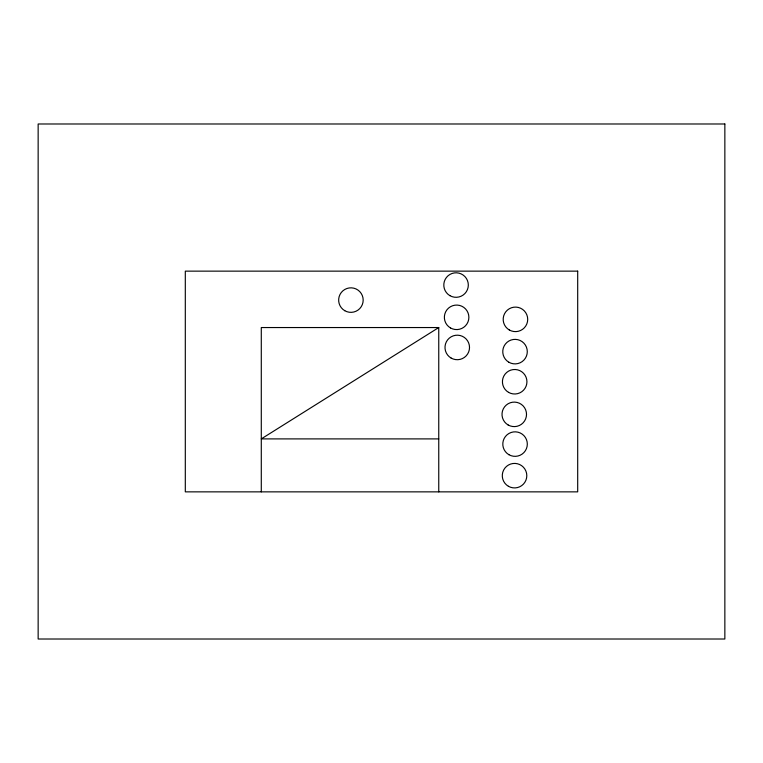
<?xml version="1.0" encoding="UTF-8"?>
<svg xmlns="http://www.w3.org/2000/svg" width="763" height="763" viewBox="0 0 763 763"><rect width="100%" height="100%" fill="white"/><g stroke="black" fill="none" stroke-linecap="round" stroke-linejoin="round"><path stroke-width="1.14" d="M438.754 491.858L438.754 327.546L261.289 438.897L438.754 438.897M438.754 327.546L261.289 327.546L261.289 491.858M724.85 123.987L38.15 123.987L38.15 639.013L724.85 639.013L724.85 123.987M577.696 271.142L185.304 271.142L185.304 491.858L577.696 491.858L577.696 271.142M508.416 486.289A12.265 12.265 0 0 0 526.804 475.664A12.265 12.265 0 0 0 508.416 465.048A12.265 12.265 0 0 0 508.416 486.289M508.129 424.972A12.265 12.265 0 0 0 526.518 414.357A12.265 12.265 0 0 0 508.129 403.741A12.265 12.265 0 0 0 508.129 424.972M508.549 392.363A12.265 12.265 0 0 0 526.937 381.748A12.265 12.265 0 0 0 508.549 371.133A12.265 12.265 0 0 0 508.549 392.363M508.892 362.253A12.265 12.265 0 0 0 527.29 351.629A12.265 12.265 0 0 0 508.892 341.013A12.265 12.265 0 0 0 508.892 362.253M509.312 329.978A12.265 12.265 0 0 0 527.71 319.363A12.265 12.265 0 0 0 509.312 308.738A12.265 12.265 0 0 0 509.312 329.978M344.781 310.713A12.265 12.265 0 0 0 363.178 300.097A12.265 12.265 0 0 0 344.781 289.473A12.265 12.265 0 0 0 344.781 310.713M508.931 454.71A12.265 12.265 0 0 0 527.319 444.085A12.265 12.265 0 0 0 508.931 433.47A12.265 12.265 0 0 0 508.931 454.71M449.932 295.672A12.265 12.265 0 0 0 468.32 285.057A12.265 12.265 0 0 0 449.932 274.432A12.265 12.265 0 0 0 449.932 295.672M450.494 327.947A12.265 12.265 0 0 0 468.883 317.322A12.265 12.265 0 0 0 450.494 306.707A12.265 12.265 0 0 0 450.494 327.947M451.124 358.066A12.265 12.265 0 0 0 469.522 347.442A12.265 12.265 0 0 0 451.124 336.826A12.265 12.265 0 0 0 451.124 358.066"/></g></svg>
